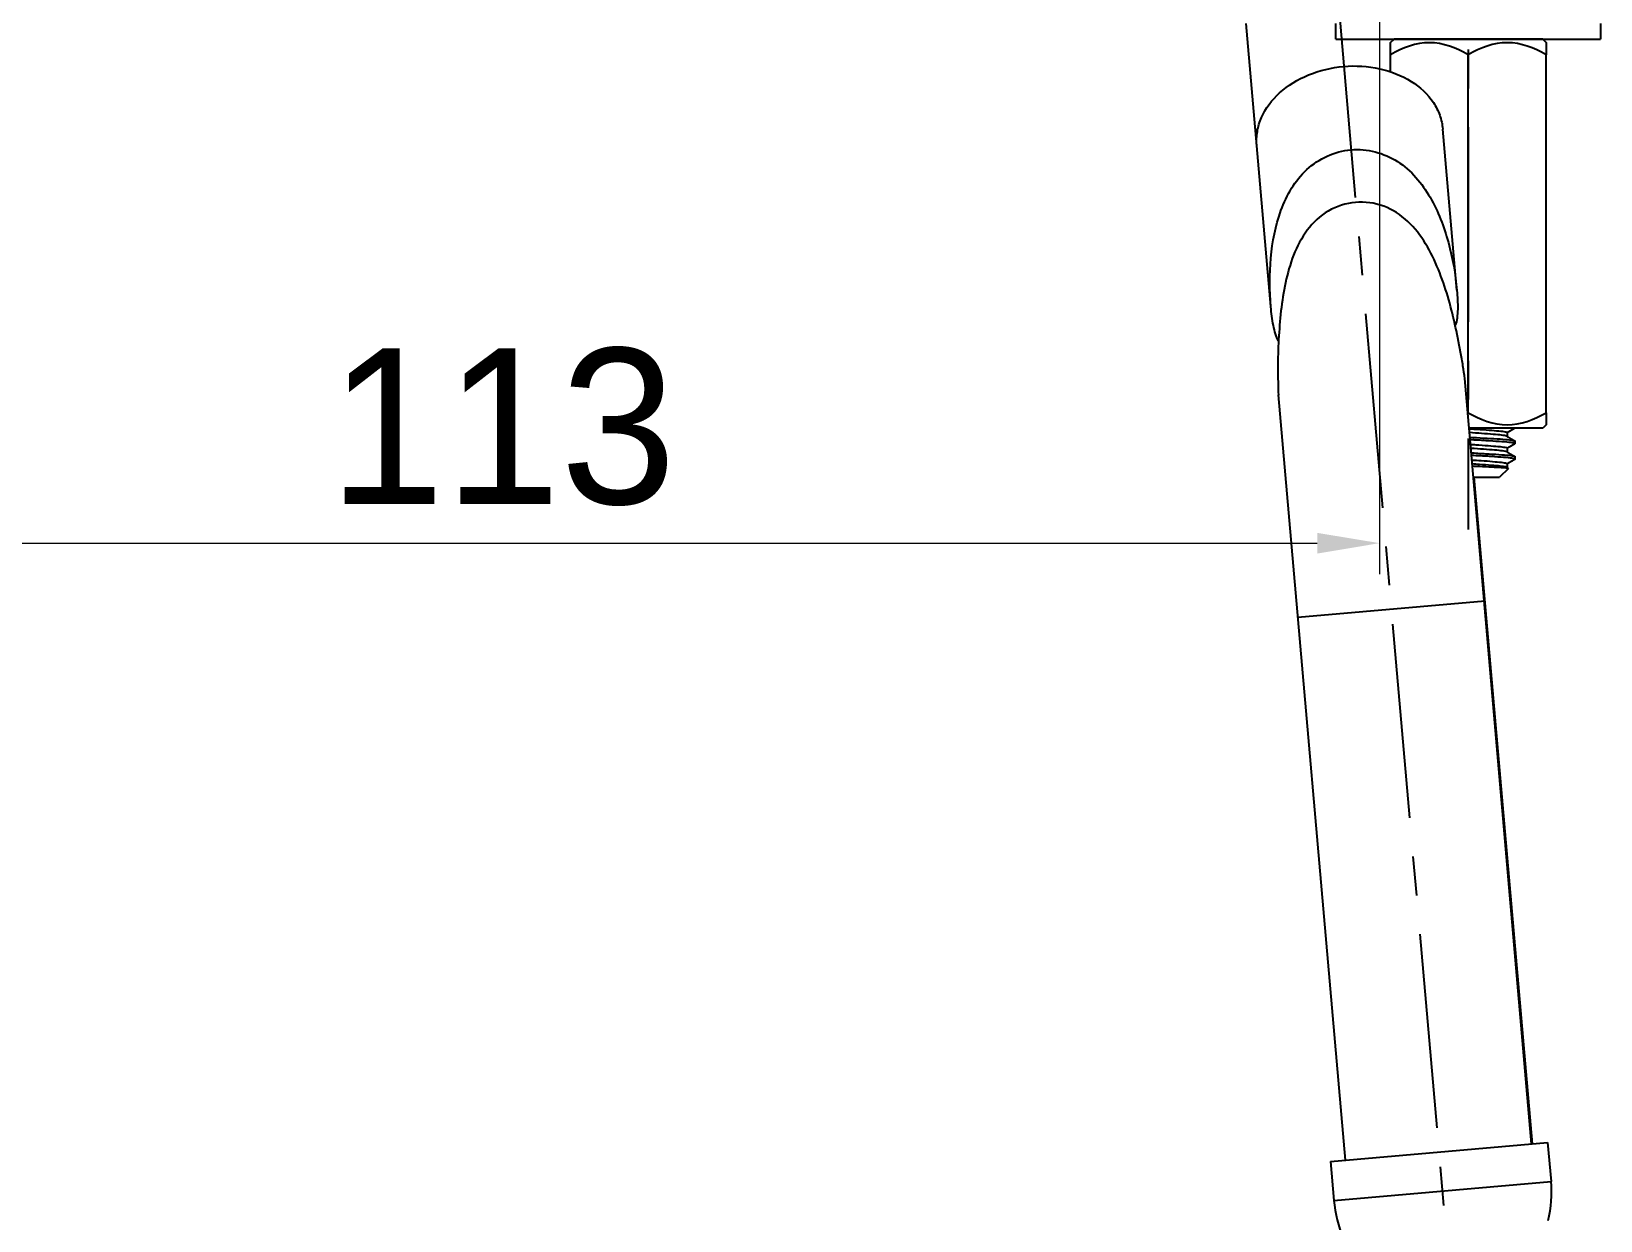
# Model space of a CAD drawing. Extents: x 840 to 1630, y 0 to 579.
# Drawn here: x 1240.5 to 1341.3, y 136.9 to 213.3 of the extents above; entities that cross this region are included whole.
import ezdxf

# ---------------------------------------------------------------- set-up
doc = ezdxf.new("R2010")
doc.units = 0
doc.header["$LTSCALE"] = 10
doc.header["$MEASUREMENT"] = 0
doc.header["$PDMODE"] = 3
doc.header["$PDSIZE"] = -10
doc.linetypes.add('CENTER', pattern=[2, 1.25, -0.25, 0.25, -0.25])
doc.layers.get('0').update_dxf_attribs({"linetype": 'CONTINUOUS'})
doc.layers.get('DEFPOINTS').update_dxf_attribs({"linetype": 'CONTINUOUS'})
for name, color, linetype in [('1', 7, 'CONTINUOUS'), ('BODY', 7, 'CONTINUOUS'), ('DEF_LAYER_ASSEM_MEMBER', 7, 'CONTINUOUS')]:
    doc.layers.add(name, color=color, linetype=linetype)
doc.styles.add('Daelim Dimension', font='')
doc.styles.get('Daelim Dimension').set_extended_font_data('나눔고딕')
doc.dimstyles.new('DEFAULT', dxfattribs={"dimscale": 2, "dimtxt": 2, "dimasz": 2, "dimexe": 0, "dimexo": 2, "dimgap": 1, "dimtad": 1, "dimdec": 0, "dimzin": 9, "dimdsep": 46, "dimtxsty": 'Daelim Dimension', "dimcen": 0.5, "dimclrd": 5, "dimclre": 5, "dimclrt": 256, "dimadec": 1, "dimazin": 0, "dimtfac": 1, "dimtdec": 0, "dimtix": 1, "dimtmove": 0, "dimatfit": 3, "dimfxl": 1, "dimtolj": 1, "dimtzin": 1, "dimlwd": 9, "dimlwe": 9, "dimarcsym": 0})

# ---------------------------------------------------------------- blocks, each defined once
blk = doc.blocks.new('*D2')
at = {"color": 5, "lineweight": 9, "ltscale": 0.5, "transparency": 16777216}
for p, q in [((1298.6, 242.3), (1140.24, 242.3)), ((1142.24, 110.89), (1142.24, 238.3)), ((1329.98, 106.89), (1140.24, 106.89))]:
    blk.add_line(p, q, dxfattribs=at)
at = {"color": 5, "ltscale": 0.5, "transparency": 16777216}
for points in [[(1141.57, 238.3), (1142.9, 238.3), (1142.24, 242.3)], [(1141.57, 110.89), (1142.9, 110.89), (1142.24, 106.89)]]:
    blk.add_solid(points, dxfattribs=at)
at = {"layer": 'DEFPOINTS', "color": 0, "ltscale": 0.5, "transparency": 16777216}
for p in [(1142.24, 242.3), (1302.6, 242.3), (1333.98, 106.89)]:
    blk.add_point(p, dxfattribs=at)
at = {"color": 7, "lineweight": -3, "ltscale": 0.5, "transparency": 16777216, "insert": (1134.79, 174.59), "char_height": 10, "attachment_point": 5, "rotation": 90, "style": 'Daelim Dimension'}
blk.add_mtext('\\A1;360', dxfattribs=at)
blk = doc.blocks.new('*D3')
at = {"color": 5, "lineweight": 9, "ltscale": 0.5, "transparency": 16777216}
for p, q in [((1214.46, 309.08), (1214.46, 178.38)), ((1327.14, 229.08), (1327.14, 178.38)), ((1218.46, 180.38), (1323.14, 180.38))]:
    blk.add_line(p, q, dxfattribs=at)
at = {"color": 5, "ltscale": 0.5, "transparency": 16777216}
for points in [[(1218.46, 181.04), (1218.46, 179.71), (1214.46, 180.38)], [(1323.14, 181.04), (1323.14, 179.71), (1327.14, 180.38)]]:
    blk.add_solid(points, dxfattribs=at)
at = {"layer": 'DEFPOINTS', "color": 0, "ltscale": 0.5, "transparency": 16777216}
for p in [(1214.46, 313.08), (1327.14, 233.08), (1327.14, 180.38)]:
    blk.add_point(p, dxfattribs=at)
at = {"color": 7, "lineweight": -3, "ltscale": 0.5, "transparency": 16777216, "insert": (1270.8, 187.83), "char_height": 10, "attachment_point": 5, "style": 'Daelim Dimension'}
blk.add_mtext('\\A1;113', dxfattribs=at)

msp = doc.modelspace()

# ---------------------------------------------------------------- linework, layer by layer
at = {"layer": '1', "color": 7, "linetype": 'Continuous', "lineweight": -3}
for p, q in [((1324.34, 212.76), (1324.34, 213.76)), ((1341.34, 213.76), (1341.34, 212.76)), ((1324.34, 212.76), (1341.34, 212.76)), ((1327.84, 212.54), (1328.07, 212.76)), ((1337.62, 212.76), (1328.07, 212.76)), ((1337.62, 212.76), (1337.84, 212.54)), ((1327.84, 210.67), (1327.84, 211.76)), ((1332.84, 188.76), (1332.84, 211.76)), ((1337.84, 188.76), (1337.84, 211.76)), ((1337.62, 187.76), (1332.89, 187.76)), ((1337.84, 187.99), (1337.62, 187.76)), ((1335.34, 187.49), (1335.34, 187.24)), ((1335.84, 186.94), (1335.84, 186.77)), ((1335.34, 186.49), (1335.34, 186.24)), ((1335.84, 185.94), (1335.84, 185.77)), ((1333.16, 184.61), (1334.84, 184.61)), ((1335.42, 185.18), (1334.84, 184.61)), ((1335.34, 185.49), (1335.34, 185.23))]:
    msp.add_line(p, q, dxfattribs=at)
for points, knots in [([(1327.84, 211.76), (1327.84, 212.21), (1327.84, 212.54), (1327.84, 212.54), (1327.84, 212.54), (1327.84, 212.54)], [0, 0, 0, 0, 0.998824, 0.998824, 1, 1, 1, 1]), ([(1332.84, 211.76), (1332.06, 212.21), (1331.22, 212.53), (1329.48, 212.54), (1328.63, 212.22), (1327.84, 211.76)], [0, 0, 0, 0, 0.5, 0.5, 1, 1, 1, 1]), ([(1337.84, 211.76), (1337.06, 212.21), (1336.22, 212.53), (1334.48, 212.54), (1333.63, 212.22), (1332.84, 211.76)], [0, 0, 0, 0, 0.5, 0.5, 1, 1, 1, 1]), ([(1337.84, 212.54), (1337.84, 212.54), (1337.84, 212.54), (1337.84, 212.54), (1337.84, 212.21), (1337.84, 211.76)], [0, 0, 0, 0, 0.001176, 0.001176, 1, 1, 1, 1]), ([(1332.84, 188.76), (1333.62, 188.31), (1334.46, 187.99), (1336.21, 187.99), (1337.06, 188.31), (1337.84, 188.76)], [0, 0, 0, 0, 0.5, 0.5, 1, 1, 1, 1]), ([(1337.84, 188.76), (1337.84, 188.32), (1337.84, 187.99), (1337.84, 187.99), (1337.84, 187.99), (1337.84, 187.99)], [0, 0, 0, 0, 0.998824, 0.998824, 1, 1, 1, 1]), ([(1332.89, 187.73), (1332.92, 187.73), (1332.95, 187.73), (1333.26, 187.71), (1333.54, 187.69), (1334.06, 187.66), (1334.3, 187.64), (1334.72, 187.6), (1334.9, 187.58), (1335.17, 187.55), (1335.26, 187.53), (1335.33, 187.5), (1335.34, 187.49), (1335.34, 187.49)], [0.1081308, 0.1081308, 0.1081308, 0.1081308, 0.1288163, 0.1288163, 0.3233097, 0.3233097, 0.5177329, 0.5177329, 0.7122056, 0.7122056, 0.9066432, 0.9066432, 1, 1, 1, 1]), ([(1335.33, 187.25), (1335.32, 187.25), (1335.31, 187.26), (1335.23, 187.28), (1335.13, 187.3), (1334.83, 187.34), (1334.65, 187.35), (1334.21, 187.39), (1333.96, 187.41), (1333.45, 187.44), (1333.18, 187.46), (1332.91, 187.48)], [0, 0, 0, 0, 0.0315074, 0.0315074, 0.1428968, 0.1428968, 0.2542639, 0.2542639, 0.3656746, 0.3656746, 0.4717884, 0.4717884, 0.4717884, 0.4717884]), ([(1332.94, 187.19), (1333.23, 187.17), (1333.53, 187.15), (1334.13, 187.12), (1334.43, 187.1), (1334.96, 187.07), (1335.19, 187.05), (1335.55, 187.01), (1335.69, 187), (1335.82, 186.97), (1335.84, 186.96), (1335.84, 186.94)], [0.5112721, 0.5112721, 0.5112721, 0.5112721, 0.6056136, 0.6056136, 0.7131017, 0.7131017, 0.8205582, 0.8205582, 0.9280279, 0.9280279, 1, 1, 1, 1]), ([(1335.84, 186.77), (1335.84, 186.78), (1335.84, 186.78), (1335.8, 186.81), (1335.71, 186.83), (1335.43, 186.86), (1335.24, 186.88), (1334.77, 186.91), (1334.49, 186.93), (1333.89, 186.97), (1333.56, 186.99), (1333.14, 187.01), (1333.04, 187.01), (1332.95, 187.02)], [0, 0, 0, 0, 0.0277341, 0.0277341, 0.1352959, 0.1352959, 0.2428959, 0.2428959, 0.350462, 0.350462, 0.4580583, 0.4580583, 0.4873883, 0.4873883, 0.4873883, 0.4873883]), ([(1332.98, 186.73), (1333.09, 186.72), (1333.21, 186.71), (1333.6, 186.69), (1333.87, 186.67), (1334.35, 186.63), (1334.57, 186.61), (1334.93, 186.58), (1335.08, 186.56), (1335.28, 186.53), (1335.33, 186.51), (1335.34, 186.49), (1335.34, 186.49), (1335.34, 186.49)], [0.50192, 0.50192, 0.50192, 0.50192, 0.5480252, 0.5480252, 0.659263, 0.659263, 0.7704756, 0.7704756, 0.8817333, 0.8817333, 0.992938, 0.992938, 1, 1, 1, 1]), ([(1335.33, 186.25), (1335.3, 186.26), (1335.24, 186.28), (1335.03, 186.31), (1334.87, 186.33), (1334.49, 186.37), (1334.26, 186.38), (1333.77, 186.42), (1333.5, 186.44), (1333.15, 186.46), (1333.07, 186.47), (1333, 186.47)], [0, 0, 0, 0, 0.0995932, 0.0995932, 0.2106068, 0.2106068, 0.321652, 0.321652, 0.4326718, 0.4326718, 0.4617229, 0.4617229, 0.4617229, 0.4617229]), ([(1333.02, 186.18), (1333.09, 186.18), (1333.15, 186.18), (1333.55, 186.15), (1333.88, 186.13), (1334.48, 186.1), (1334.76, 186.08), (1335.23, 186.05), (1335.43, 186.03), (1335.71, 185.99), (1335.8, 185.97), (1335.84, 185.95), (1335.84, 185.95), (1335.84, 185.94)], [0.5203446, 0.5203446, 0.5203446, 0.5203446, 0.541066, 0.541066, 0.6485052, 0.6485052, 0.755974, 0.755974, 0.8634131, 0.8634131, 0.9708865, 0.9708865, 1, 1, 1, 1]), ([(1335.84, 185.77), (1335.84, 185.79), (1335.8, 185.81), (1335.62, 185.84), (1335.46, 185.86), (1335.07, 185.89), (1334.82, 185.91), (1334.26, 185.95), (1333.95, 185.97), (1333.43, 185.99), (1333.24, 186), (1333.04, 186.01)], [0, 0, 0, 0, 0.0931942, 0.0931942, 0.2007141, 0.2007141, 0.3082107, 0.3082107, 0.4157136, 0.4157136, 0.4787269, 0.4787269, 0.4787269, 0.4787269]), ([(1333.06, 185.72), (1333.27, 185.71), (1333.47, 185.7), (1333.93, 185.67), (1334.18, 185.65), (1334.62, 185.61), (1334.81, 185.59), (1335.11, 185.56), (1335.22, 185.54), (1335.32, 185.51), (1335.34, 185.5), (1335.34, 185.49)], [0.5121228, 0.5121228, 0.5121228, 0.5121228, 0.5926825, 0.5926825, 0.7042343, 0.7042343, 0.8157977, 0.8157977, 0.9273648, 0.9273648, 1, 1, 1, 1]), ([(1335.83, 185.76), (1335.84, 185.76), (1335.84, 185.76), (1335.84, 185.77), (1335.84, 185.77), (1335.84, 185.77)], [0, 0, 0, 0, 0.917094, 0.917094, 1, 1, 1, 1]), ([(1335.34, 185.23), (1335.34, 185.25), (1335.31, 185.26), (1335.18, 185.29), (1335.06, 185.31), (1334.74, 185.35), (1334.54, 185.36), (1334.09, 185.4), (1333.83, 185.42), (1333.41, 185.44), (1333.25, 185.46), (1333.09, 185.47)], [0, 0, 0, 0, 0.0835305, 0.0835305, 0.1912129, 0.1912129, 0.2988878, 0.2988878, 0.4065899, 0.4065899, 0.4678527, 0.4678527, 0.4678527, 0.4678527]), ([(1333.1, 185.34), (1333.25, 185.33), (1333.41, 185.32), (1333.83, 185.31), (1334.1, 185.29), (1334.58, 185.27), (1334.79, 185.26), (1335.12, 185.24), (1335.25, 185.23), (1335.4, 185.21), (1335.43, 185.2), (1335.42, 185.19)], [0.5451456, 0.5451456, 0.5451456, 0.5451456, 0.5993156, 0.5993156, 0.7024637, 0.7024637, 0.8062501, 0.8062501, 0.9071756, 0.9071756, 1, 1, 1, 1])]:
    msp.add_open_spline(points, degree=3, knots=knots, dxfattribs=at)
for points in [[(1335.84, 187.77), (1335.59, 187.62), (1335.34, 187.48)], [(1335.32, 187.25), (1335.58, 187.1), (1335.84, 186.95)], [(1335.83, 186.76), (1335.59, 186.62), (1335.34, 186.48)], [(1335.32, 186.25), (1335.58, 186.1), (1335.84, 185.95)], [(1335.84, 185.77), (1335.59, 185.62), (1335.34, 185.48)]]:
    msp.add_open_spline(points, degree=2, dxfattribs=at)
at = {"layer": 'BODY', "color": 1, "linetype": 'CENTER', "lineweight": -3}
for p, q in [((1332.84, 247.1), (1332.84, 181.26)), ((1334.32, 102.96), (1321.82, 245.87))]:
    msp.add_line(p, q, dxfattribs=at)
at = {"layer": 'DEF_LAYER_ASSEM_MEMBER', "color": 7, "linetype": 'Continuous', "lineweight": -3}
for p, q in [((1320.16, 195.58), (1318.57, 213.76)), ((1332.11, 196.63), (1331.2, 206.99)), ((1336.91, 141.78), (1332.61, 190.95)), ((1324.95, 140.73), (1320.65, 189.9)), ((1336.97, 141.78), (1333.23, 184.61)), ((1323.99, 140.65), (1337.94, 141.87)), ((1337.94, 141.87), (1338.16, 139.37)), ((1323.99, 140.65), (1324.21, 138.15))]:
    msp.add_line(p, q, dxfattribs=at)
at = {"layer": 'DEF_LAYER_ASSEM_MEMBER', "color": 9, "linetype": 'Continuous', "lineweight": -3}
for p, q in [((1333.92, 176.65), (1321.9, 175.6)), ((1324.21, 138.15), (1338.16, 139.37))]:
    msp.add_line(p, q, dxfattribs=at)
at = {"layer": 'DEF_LAYER_ASSEM_MEMBER', "color": 7, "linetype": 'Continuous', "lineweight": -3}
for centre, start, end in [((1330.19, 138.68), 346.8051, 5), ((1332.18, 138.85), 185, 203.1949)]:
    msp.add_arc(centre, 8, start, end, dxfattribs=at)
at = {"layer": 'DEF_LAYER_ASSEM_MEMBER', "color": 9, "linetype": 'Continuous', "lineweight": -3}
for points, start_tangent, end_tangent in [([(1319.25, 205.95), (1319.29, 206.84), (1319.55, 207.72), (1320.72, 209.31), (1322.57, 210.46), (1324.83, 211.01)], (-0.087156, 0.996195), (0.996195, 0.087156)), ([(1324.83, 211.01), (1327.15, 210.86), (1329.17, 210.05), (1330.6, 208.69), (1331.01, 207.87), (1331.2, 206.99)], (0.996195, 0.087156), (0.087156, -0.996195))]:
    msp.add_spline(points, degree=3, dxfattribs=dict(at, start_tangent=start_tangent, end_tangent=end_tangent))
at = {"layer": 'DEF_LAYER_ASSEM_MEMBER', "color": 7, "linetype": 'Continuous', "lineweight": -3}
for points, start_tangent, end_tangent in [([(1325.3, 205.65), (1326.86, 205.52), (1328.29, 204.9), (1329.48, 203.88), (1330.39, 202.6), (1331.56, 199.7), (1332.11, 196.62)], (0.996195, 0.087156), (0.087056, -0.996203)), ([(1320.16, 195.57), (1320.16, 198.7), (1320.81, 201.76), (1321.49, 203.18), (1322.48, 204.39), (1323.78, 205.25), (1325.3, 205.65)], (-0.087248, 0.996187), (0.996195, 0.087156)), ([(1325.59, 202.27), (1323.85, 201.72), (1322.5, 200.49), (1321.62, 198.88), (1321.1, 197.11), (1320.81, 195.3), (1320.66, 193.47), (1320.61, 191.63), (1320.62, 190.73), (1320.65, 189.89)], (-0.996195, -0.087156), (0.0865, -0.996252)), ([(1332.61, 190.94), (1332.5, 191.77), (1332.35, 192.66), (1331.98, 194.46), (1331.52, 196.24), (1330.92, 197.97), (1330.1, 199.62), (1328.95, 201.05), (1327.41, 202.03), (1325.59, 202.27)], (-0.08848, 0.996078), (-0.996195, -0.087156)), ([(1332.11, 196.62), (1332.15, 196.01), (1332.16, 195.41), (1332.12, 194.84), (1332, 194.38)], (0.087056, -0.996203), (-0.428806, -0.903397)), ([(1320.65, 193.39), (1320.46, 193.82), (1320.32, 194.37), (1320.22, 194.96), (1320.16, 195.57)], (-0.578151, 0.81593), (-0.087248, 0.996187))]:
    msp.add_spline(points, degree=3, dxfattribs=dict(at, start_tangent=start_tangent, end_tangent=end_tangent))

# ---------------------------------------------------------------- dimensions: what is measured, and where the dimension line sits
at = {"color": 5, "lineweight": -3, "ltscale": 0.5}
dim = msp.add_linear_dim(base=(1327.14, 180.38), p1=(1214.46, 313.08), p2=(1327.14, 233.08), dimstyle='DEFAULT', override={"dimtxt": 5, "dimexe": 1, "dimclrt": 7}, dxfattribs=at)
dim.commit()
dim.dimension.update_dxf_attribs({"geometry": '*D3', "text_midpoint": (1270.8, 187.83)})
dim = msp.add_linear_dim(base=(1142.24, 242.3), p1=(1333.98, 106.89), p2=(1302.6, 242.3), angle=90, text='360', dimstyle='DEFAULT', override={"dimtxt": 5, "dimexe": 1, "dimclrt": 7}, dxfattribs=at)
dim.commit()
dim.dimension.update_dxf_attribs({"geometry": '*D2', "text_midpoint": (1134.79, 174.59)})

doc.saveas('drawing.dxf')
